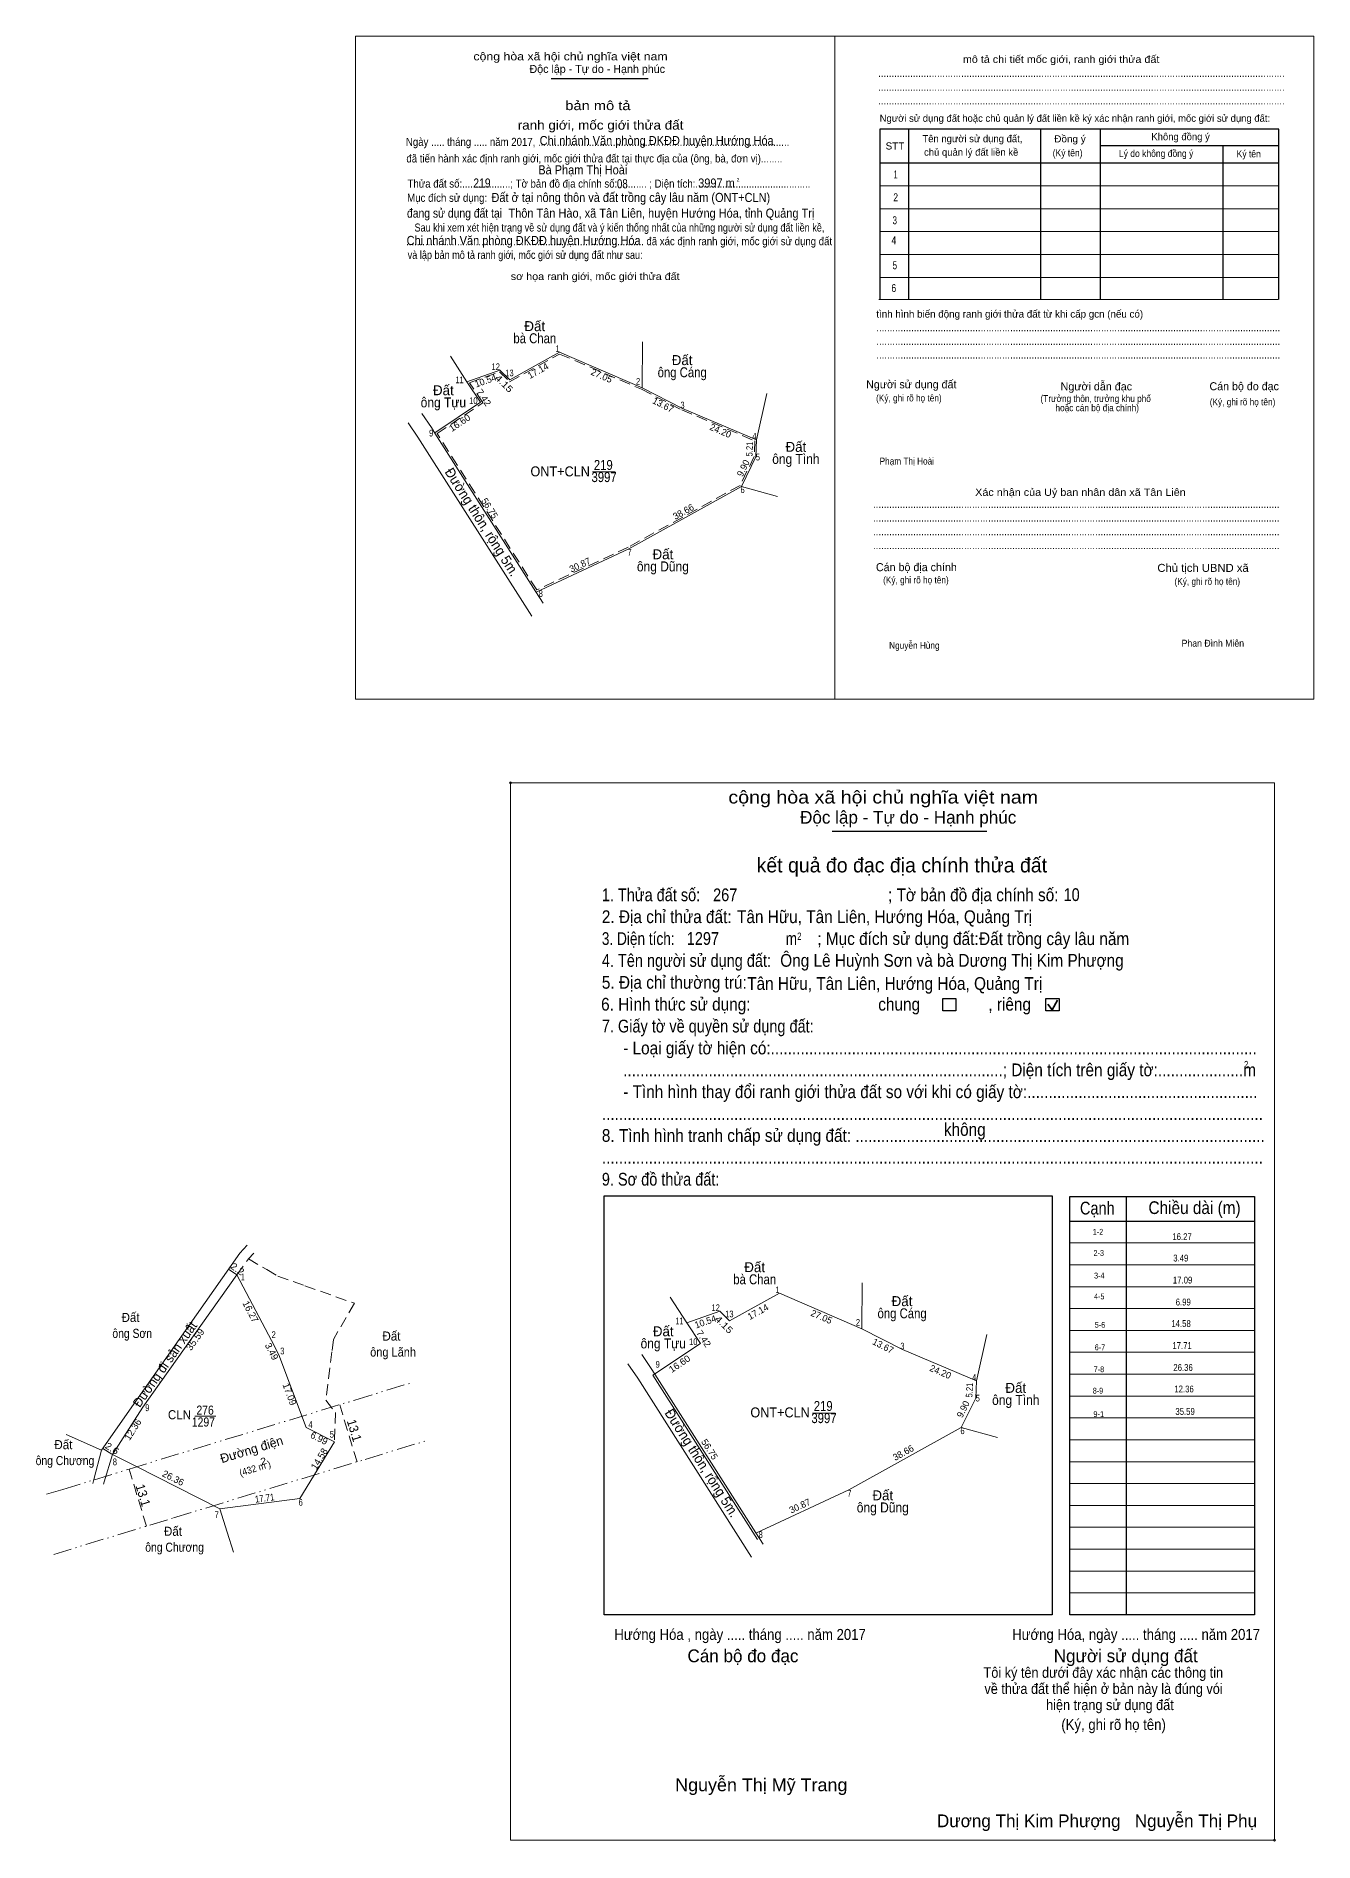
# Model space of a CAD drawing. Header units: metres. Extents: x 546326 to 548064, y 1838080 to 1838811.
# Drawn here: x 547034.7 to 547315.2, y 1838079.9 to 1838476.1 of the extents above; entities that cross this region are included whole.
import ezdxf
from ezdxf.enums import TextEntityAlignment as Align

# ---------------------------------------------------------------- set-up
doc = ezdxf.new("R2010")
doc.units = ezdxf.units.M
doc.header["$LTSCALE"] = 0.8
doc.header["$PDMODE"] = 32
doc.header["$PDSIZE"] = 0.4
for name, pattern in [('DASH_DOUBLE_DOT', [9.2, 5, -1.2, 0.3, -1.2, 0.3, -1.2]), ('DOTTED', [1.5, 0.3, -1.2]), ('MEDIUM_DASHED', [4.5, 3, -1.5])]:
    doc.linetypes.add(name, pattern=pattern)
for name, color, linetype, lineweight in [('1', 7, 'DOTTED', 13), ('10', 7, 'Continuous', 13), ('18', 7, 'Continuous', 25), ('23', 7, 'Continuous', 13), ('63', 7, 'Continuous', 13), ('7', 7, 'Continuous', 13)]:
    doc.layers.add(name, color=color, linetype=linetype, lineweight=lineweight)
for name, color, linetype in [('25', 7, 'Continuous'), ('30', 7, 'Continuous'), ('6', 7, 'Continuous')]:
    doc.layers.add(name, color=color, linetype=linetype)

msp = doc.modelspace()

# ---------------------------------------------------------------- linework, layer by layer
at = {"layer": '1', "linetype": 'MEDIUM_DASHED'}
msp.add_lwpolyline([(547149.59, 1838406.38), (547167.53, 1838398.65), (547176.41, 1838394.12), (547192.44, 1838387.34), (547192.3, 1838383.88), (547189.21, 1838377.56), (547164.65, 1838363.99), (547144.57, 1838354.61), (547122.7, 1838388.94), (547132.76, 1838395.68), (547129.82, 1838400.09), (547136.41, 1838402.44), (547138.59, 1838400.28)], close=True, dxfattribs=at)
at = {"layer": '10'}
for p, q in [((547195.07, 1838397.73), (547192.81, 1838387.58)), ((547197.42, 1838375.13), (547189.49, 1838377.3)), ((547079.4, 1838209.1), (547081.03, 1838210.85)), ((547081.29, 1838207.86), (547082.44, 1838209.07)), ((547078.75, 1838204.3), (547086.31, 1838189.89)), ((547086.31, 1838189.89), (547087.93, 1838186.8)), ((547243.34, 1838191.25), (547241.08, 1838181.1)), ((547069.53, 1838173.32), (547074.09, 1838173.32)), ((547041.29, 1838169.29), (547049.02, 1838165.88)), ((547245.69, 1838168.65), (547237.76, 1838170.82)), ((547049.61, 1838158.91), (547049.46, 1838158.42)), ((547074.99, 1838153.02), (547076.59, 1838147.89)), ((547076.59, 1838147.89), (547077.97, 1838143.49))]:
    msp.add_line(p, q, dxfattribs=at)
at = {"layer": '10', "linetype": 'MEDIUM_DASHED'}
for p, q in [((547078.75, 1838204.3), (547081.29, 1838207.86)), ((547081.29, 1838207.86), (547085.29, 1838205.48)), ((547076.93, 1838205.59), (547078.75, 1838204.3)), ((547085.29, 1838205.48), (547087.72, 1838204.04)), ((547087.72, 1838204.04), (547093.69, 1838201.93)), ((547093.69, 1838201.93), (547104.54, 1838198.1)), ((547104.54, 1838198.1), (547099.93, 1838190.13)), ((547105.13, 1838163.3), (547101.31, 1838175.84)), ((547049.29, 1838166.26), (547051.45, 1838164.89)), ((547058.9, 1838149.19), (547055.08, 1838161.71))]:
    msp.add_line(p, q, dxfattribs=at)
at = {"layer": '10', "linetype": 'DASH_DOUBLE_DOT'}
for p, q in [((547047.46, 1838159.38), (547055.08, 1838161.71)), ((547036.93, 1838156.17), (547040.52, 1838157.26)), ((547040.52, 1838157.26), (547047.46, 1838159.38))]:
    msp.add_line(p, q, dxfattribs=at)
at = {"layer": '10'}
for points in [[(547049.02, 1838165.88), (547056.55, 1838176.63), (547079.4, 1838209.1)], [(547051.45, 1838164.89), (547058.07, 1838175.33), (547078.75, 1838204.3)], [(547087.93, 1838186.8), (547093.93, 1838170.8), (547100.19, 1838167.7)], [(547100.19, 1838167.7), (547092.56, 1838155.28), (547074.99, 1838153.02)], [(547047.13, 1838158.57), (547047.35, 1838159.43), (547049.02, 1838165.88)], [(547074.99, 1838153.02), (547056.41, 1838162.39), (547051.45, 1838164.89), (547049.61, 1838158.91)]]:
    msp.add_lwpolyline(points, dxfattribs=at)
at = {"layer": '10', "linetype": 'MEDIUM_DASHED'}
for points in [[(547099.93, 1838190.13), (547099.6, 1838187.47), (547098.26, 1838176.84)], [(547098.26, 1838176.84), (547100.38, 1838174.11), (547100.19, 1838167.7)]]:
    msp.add_lwpolyline(points, dxfattribs=at)
at = {"layer": '10', "linetype": 'DASH_DOUBLE_DOT'}
for points in [[(547055.08, 1838161.71), (547104.61, 1838176.85), (547116.88, 1838180.6)], [(547038.55, 1838142.98), (547064.86, 1838151.01), (547106.87, 1838163.83), (547120.41, 1838167.96)]]:
    msp.add_lwpolyline(points, dxfattribs=at)
at = {"layer": '18', "lineweight": 13}
for p, q in [((547125.61, 1838405.89), (547129.26, 1838400.28)), ((547167.75, 1838409.04), (547167.68, 1838398.98)), ((547118.47, 1838388.13), (547143.47, 1838348.86)), ((547173.88, 1838199.41), (547177.53, 1838193.8)), ((547216.02, 1838202.56), (547215.95, 1838192.5)), ((547166.74, 1838181.65), (547191.74, 1838142.38)), ((547170.06, 1838182.29), (547193.01, 1838146.26))]:
    msp.add_line(p, q, dxfattribs=at)
for points in [[(547129.26, 1838400.28), (547136.5, 1838402.86), (547138.65, 1838400.74), (547149.57, 1838406.79), (547167.68, 1838398.98)], [(547129.26, 1838400.28), (547132.26, 1838395.78), (547122.21, 1838389.05)], [(547192.81, 1838387.58), (547176.57, 1838394.45), (547167.68, 1838398.98)], [(547121.45, 1838390.23), (547122.21, 1838389.04), (547144.4, 1838354.2), (547145.98, 1838351.69)], [(547189.49, 1838377.3), (547192.66, 1838383.78), (547192.81, 1838387.58)], [(547189.49, 1838377.3), (547164.82, 1838363.66), (547144.43, 1838354.15)], [(547177.53, 1838193.8), (547184.77, 1838196.38), (547186.92, 1838194.26), (547197.84, 1838200.31), (547215.95, 1838192.5)], [(547177.53, 1838193.8), (547180.53, 1838189.3), (547170.06, 1838182.29)], [(547241.08, 1838181.1), (547224.84, 1838187.97), (547215.95, 1838192.5)], [(547169.72, 1838183.75), (547170.48, 1838182.56), (547192.67, 1838147.72), (547194.25, 1838145.21)], [(547237.76, 1838170.82), (547240.93, 1838177.3), (547241.08, 1838181.1)], [(547237.76, 1838170.82), (547213.09, 1838157.18), (547192.7, 1838147.67)]]:
    msp.add_lwpolyline(points, dxfattribs=at)
at = {"layer": '23'}
for p, q in [((547116.33, 1838391.3), (547118.48, 1838388.13)), ((547119.34, 1838393.34), (547121.45, 1838390.23)), ((547164.6, 1838184.82), (547166.75, 1838181.65)), ((547167.61, 1838186.86), (547169.72, 1838183.75))]:
    msp.add_line(p, q, dxfattribs=at)
at = {"layer": '63'}
for p, q in [((547156.81, 1838380.49), (547161.81, 1838380.49)), ((547205.08, 1838174.01), (547210.08, 1838174.01))]:
    msp.add_line(p, q, dxfattribs=at)
at = {"layer": '7', "lineweight": 25}
for p, q in [((547147.73, 1838466.81), (547169, 1838466.81)), ((547226.15, 1838455.71), (547226.15, 1838418.35)), ((547255.17, 1838455.56), (547255.17, 1838418.35)), ((547268.26, 1838455.56), (547268.26, 1838418.35)), ((547268.26, 1838452.1), (547307.49, 1838452.1)), ((547295.2, 1838452.1), (547295.2, 1838418.35)), ((547219.85, 1838448.29), (547307.49, 1838448.29)), ((547209.43, 1838301.65), (547243.35, 1838301.65)), ((547209.43, 1838301.65), (547243.35, 1838301.65)), ((547273.99, 1838221.49), (547273.99, 1838129.73)), ((547273.99, 1838221.49), (547273.99, 1838129.73)), ((547261.59, 1838216.13), (547302.15, 1838216.13)), ((547261.59, 1838216.13), (547302.15, 1838216.13))]:
    msp.add_line(p, q, dxfattribs=at)
at = {"layer": '7'}
for p, q in [((547219.85, 1838443.27), (547307.49, 1838443.27)), ((547219.85, 1838438.25), (547307.49, 1838438.25)), ((547219.85, 1838433.24), (547307.49, 1838433.24)), ((547219.85, 1838428.22), (547307.49, 1838428.22)), ((547219.85, 1838423.2), (547307.49, 1838423.2)), ((547219.7, 1838418.35), (547307.34, 1838418.35)), ((547261.59, 1838211.33), (547302.15, 1838211.33)), ((547261.59, 1838211.33), (547302.15, 1838211.33)), ((547261.59, 1838206.53), (547302.15, 1838206.53)), ((547261.59, 1838206.53), (547302.15, 1838206.53)), ((547261.59, 1838201.73), (547302.15, 1838201.73)), ((547261.59, 1838201.73), (547302.15, 1838201.73)), ((547261.59, 1838196.93), (547302.15, 1838196.93)), ((547261.59, 1838196.93), (547302.15, 1838196.93)), ((547261.59, 1838192.13), (547302.15, 1838192.13)), ((547261.59, 1838192.13), (547302.15, 1838192.13)), ((547261.59, 1838187.33), (547302.15, 1838187.33)), ((547261.59, 1838187.33), (547302.15, 1838187.33)), ((547261.59, 1838182.53), (547302.15, 1838182.53)), ((547261.59, 1838182.53), (547302.15, 1838182.53)), ((547261.59, 1838177.73), (547302.15, 1838177.73)), ((547261.59, 1838172.93), (547302.15, 1838172.93)), ((547261.59, 1838172.93), (547302.15, 1838172.93)), ((547261.59, 1838168.13), (547302.15, 1838168.13)), ((547261.59, 1838168.13), (547302.15, 1838168.13)), ((547261.59, 1838163.33), (547302.15, 1838163.33)), ((547261.59, 1838158.53), (547302.15, 1838158.53)), ((547261.59, 1838158.53), (547302.15, 1838158.53)), ((547261.59, 1838153.73), (547302.15, 1838153.73)), ((547261.59, 1838153.73), (547302.15, 1838153.73)), ((547261.59, 1838148.93), (547302.15, 1838148.93)), ((547261.59, 1838148.93), (547302.15, 1838148.93)), ((547261.59, 1838144.13), (547302.15, 1838144.13)), ((547261.59, 1838144.13), (547302.15, 1838144.13)), ((547261.59, 1838139.33), (547302.15, 1838139.33)), ((547261.59, 1838139.33), (547302.15, 1838139.33)), ((547261.59, 1838134.53), (547302.15, 1838134.53)), ((547261.59, 1838134.53), (547302.15, 1838134.53))]:
    msp.add_line(p, q, dxfattribs=at)
at = {"layer": '7', "lineweight": 35}
for p, q in [((547256.74, 1838263.74), (547257.69, 1838262.49)), ((547256.74, 1838263.74), (547257.69, 1838262.49)), ((547257.69, 1838262.49), (547258.85, 1838264.57)), ((547257.69, 1838262.49), (547258.85, 1838264.57))]:
    msp.add_line(p, q, dxfattribs=at)
at = {"layer": '7'}
for points in [[(547104.79, 1838476.13), (547209.98, 1838476.13), (547209.98, 1838330.64), (547104.79, 1838330.64)], [(547209.98, 1838476.13), (547315.17, 1838476.13), (547315.17, 1838330.64), (547209.98, 1838330.64)], [(547209.98, 1838476.12), (547315.17, 1838476.12), (547315.17, 1838330.64), (547209.98, 1838330.64)], [(547138.78, 1838312.29), (547306.52, 1838312.29), (547306.52, 1838080.29), (547138.78, 1838080.29)], [(547138.78, 1838312.29), (547306.52, 1838312.29), (547306.52, 1838080.29), (547138.78, 1838080.29)]]:
    msp.add_lwpolyline(points, close=True, dxfattribs=at)
at = {"layer": '7', "lineweight": 25}
msp.add_lwpolyline([(547307.49, 1838418.35), (547307.49, 1838455.71), (547219.85, 1838455.71), (547219.85, 1838418.35)], dxfattribs=at)
for points in [[(547233.7, 1838264.97), (547236.58, 1838264.97), (547236.58, 1838262.29), (547233.7, 1838262.29)], [(547233.7, 1838264.97), (547236.58, 1838264.97), (547236.58, 1838262.29), (547233.7, 1838262.29)], [(547256.36, 1838264.97), (547259.25, 1838264.97), (547259.25, 1838262.29), (547256.36, 1838262.29)], [(547256.36, 1838264.97), (547259.25, 1838264.97), (547259.25, 1838262.29), (547256.36, 1838262.29)], [(547159.35, 1838221.65), (547257.75, 1838221.65), (547257.75, 1838129.73), (547159.35, 1838129.73)], [(547159.35, 1838221.65), (547257.75, 1838221.65), (547257.75, 1838129.73), (547159.35, 1838129.73)], [(547261.59, 1838221.49), (547302.15, 1838221.49), (547302.15, 1838129.73), (547261.59, 1838129.73)], [(547261.59, 1838221.49), (547302.15, 1838221.49), (547302.15, 1838129.73), (547261.59, 1838129.73)]]:
    msp.add_lwpolyline(points, close=True, dxfattribs=at)
at = {"layer": '7'}
for p in [(547138.78, 1838312.29), (547306.51, 1838080.29)]:
    msp.add_point(p, dxfattribs=at)

# ---------------------------------------------------------------- texts
at = {"layer": '1'}
for s, width, p in [('ONT+CLN', 0.95, (547149.715, 1838379.53)), ('219', 0.85, (547159.18, 1838380.94)), ('3997', 0.85, (547159.355, 1838378.28)), ('219', 0.85, (547207.45, 1838174.46)), ('ONT+CLN', 0.95, (547197.985, 1838173.05)), ('3997', 0.85, (547207.625, 1838171.8))]:
    msp.add_text(s, height=2.187, dxfattribs=dict(at, width=width)).set_placement(p, align=Align.CENTER)
for s, height, width, p in [('Hướng Hóa , ngày ..... tháng ..... năm 2017', 2.4, 0.9, (547161.6, 1838124.23)), ('Nguyễn Thị Mỹ Trang', 2.8, 1.05, (547174.96, 1838091.03))]:
    msp.add_text(s, height=height, dxfattribs=dict(at, width=width)).set_placement(p)
msp.add_text('Dương Thị Kim Phượng   Nguyễn Thị Phụ', height=2.8, dxfattribs=at).set_placement((547232.42, 1838083.13))
at = {"layer": '10'}
for s, height, rotation, width, p in [('2.2', 1.5, 324.671, 1.1, (547078.4263, 1838205.0032)), ('35.59', 1.5, 54.479, 1.05, (547070.2099, 1838189.7093)), ('13.1', 2, 286.942, 0.95, (547103.5724, 1838169.9014)), ('2.6', 1.5, 327.615, 1.1, (547050.9483, 1838165.5968)), ('2', 1.5, 16.997, 1.2, (547084.7808, 1838162.7289)), ('(432 m )', 1.5, 16.997, 0.95, (547082.9458, 1838161.148)), ('13.1', 2, 286.968, 0.95, (547057.1934, 1838155.6818)), ('17.71', 1.5, 7.33, 0.85, (547084.9243, 1838154.5997))]:
    msp.add_text(s, height=height, rotation=rotation, dxfattribs=dict(at, width=width)).set_placement(p, align=Align.CENTER)
for s, width, p in [(' 1', 0.75, (547080.49, 1838203.11)), (' 2', 0.85, (547087.29, 1838190.44)), (' 3', 0.8, (547089.18, 1838186.87)), (' 9', 0.85, (547059.56, 1838174.42)), (' 4', 0.85, (547095.38, 1838170.73)), (' 5', 0.8, (547100.05, 1838168.6)), (' 8', 0.8, (547052.42, 1838162.53)), (' 7', 0.8, (547074.78, 1838150.94)), (' 6', 0.85, (547093.22, 1838153.67))]:
    msp.add_text(s, height=1.5, dxfattribs=dict(at, width=width)).set_placement(p, align=Align.RIGHT)
for s, width, p in [('Đất ', 0.95, (547055.76, 1838193.99)), ('ông Sơn', 0.85, (547055.76, 1838190.49)), ('Đất ', 0.95, (547113.03, 1838189.9)), ('ông Lãnh', 0.9, (547113.035, 1838186.4)), ('276', 0.85, (547071.77, 1838173.64)), ('CLN', 0.95, (547066.145, 1838172.63)), ('1297', 0.85, (547071.395, 1838171.04)), ('Đất ', 0.95, (547041.01, 1838166.08)), ('ông Chương', 0.85, (547041.01, 1838162.58)), ('Đất ', 0.95, (547065.07, 1838147.07)), ('ông Chương', 0.85, (547065.07, 1838143.57))]:
    msp.add_text(s, height=2, dxfattribs=dict(at, width=width)).set_placement(p, align=Align.CENTER)
for s, height, rotation, p in [('16.27', 1.5, 297.683, (547081.0839, 1838195.8934)), ('Đường đi sản xuất', 2, 54.865, (547063.771, 1838184.1195)), ('3.49', 1.5, 297.667, (547085.733, 1838187.1732)), ('17.09', 1.5, 290.556, (547089.6112, 1838177.8833)), ('12.36', 1.5, 57.621, (547056.5293, 1838169.9784)), ('Đường điện', 2, 16.997, (547082.2677, 1838165.0722)), ('6.99', 1.5, 333.655, (547096.4672, 1838167.8102)), ('14.58', 1.5, 58.436, (547097.4814, 1838163.5724)), ('26.36', 1.5, 333.241, (547064.4273, 1838159.0817))]:
    msp.add_text(s, height=height, rotation=rotation, dxfattribs=at).set_placement(p, align=Align.CENTER)
at = {"layer": '25', "width": 0.9}
for s, p in [('Chi nhánh Văn phòng ĐKĐĐ huyện Hướng Hóa', (547145.21, 1838452.21)), ('Đất ở tại nông thôn và đất trồng cây lâu năm (ONT+CLN)', (547134.63, 1838439.73)), ('Chi nhánh Văn phòng ĐKĐĐ huyện Hướng Hóa', (547116.01, 1838430.29))]:
    msp.add_text(s, height=2, dxfattribs=at).set_placement(p)
at = {"layer": '30'}
for s, width, p in [('1-2', 0.85, (547268.91, 1838213.13)), ('1-2', 0.85, (547268.91, 1838213.13)), ('2-3', 0.85, (547269.09, 1838208.49)), ('2-3', 0.85, (547269.09, 1838208.49)), ('3-4', 0.85, (547269.2, 1838203.53)), ('3-4', 0.85, (547269.2, 1838203.53)), ('4-5', 0.85, (547269.19, 1838198.95)), ('4-5', 0.85, (547269.19, 1838198.95)), ('5-6', 0.85, (547269.35, 1838192.71)), ('6-7', 0.85, (547269.35, 1838187.79)), ('7-8', 0.85, (547269.13, 1838182.98)), ('8-9', 0.85, (547268.91, 1838178.27)), ('9-1', 0.8, (547269.13, 1838173.13))]:
    msp.add_text(s, height=1.28, dxfattribs=dict(at, width=width)).set_placement(p, align=Align.RIGHT)
at = {"layer": '6', "width": 0.9}
for s, height, p in [('Bà Phạm Thị Hoài', 2, (547144.91, 1838445.79)), ('Đất trồng cây lâu năm', 2.8, (547241.66, 1838276.69)), ('Ông Lê Huỳnh Sơn và bà Dương Thị Kim Phượng', 2.8, (547198.02, 1838271.93))]:
    msp.add_text(s, height=height, dxfattribs=at).set_placement(p)
at = {"layer": '63'}
for p in [(547144.135, 1838411.4), (547176.485, 1838403.95), (547124.065, 1838397.33), (547201.455, 1838384.92), (547172.265, 1838361.34), (547192.405, 1838204.92), (547224.755, 1838197.47), (547172.335, 1838190.85), (547249.725, 1838178.44), (547220.535, 1838154.86)]:
    msp.add_text('Đất', height=2.187, dxfattribs=at).set_placement(p, align=Align.CENTER)
for s, width, p in [('bà Chan', 0.85, (547144.145, 1838408.74)), ('ông Cáng', 0.85, (547176.5, 1838401.28)), ('ông Tựu', 0.9, (547124.07, 1838394.67)), ('ông Tình', 0.9, (547201.455, 1838382.26)), ('ông Dũng', 0.9, (547172.265, 1838358.68)), ('bà Chan', 0.85, (547192.415, 1838202.26)), ('ông Cáng', 0.85, (547224.77, 1838194.8)), ('ông Tựu', 0.9, (547172.34, 1838188.19)), ('ông Tình', 0.9, (547249.725, 1838175.78)), ('ông Dũng', 0.9, (547220.535, 1838152.2))]:
    msp.add_text(s, height=2.187, dxfattribs=dict(at, width=width)).set_placement(p, align=Align.CENTER)
for s, height, width, p in [(' 1', 1.458, 0.75, (547149.57, 1838406.79)), (' 11', 1.458, 0.8, (547128.52, 1838399.97)), (' 12', 1.458, 0.85, (547136.5, 1838402.86)), (' 13', 1.458, 0.85, (547139.5, 1838401.5)), (' 2', 1.458, 0.85, (547167.28, 1838399.66)), (' 10', 1.458, 0.85, (547131.58, 1838395.4)), (' 3', 1.458, 0.8, (547177.02, 1838394.45)), (' 9', 1.458, 0.85, (547121.86, 1838388.29)), (' 4', 1.458, 0.85, (547192.8, 1838387.58)), (' 5', 1.458, 0.8, (547193.57, 1838383.03)), (' 6', 1.458, 0.85, (547190.22, 1838375.86)), (' 7', 1.458, 0.8, (547165.39, 1838362.14)), (' 8', 1.458, 0.8, (547145.91, 1838353.08)), ('16.27', 1.5, 0.85, (547288.36, 1838211.97)), ('3.49', 1.5, 0.85, (547287.61, 1838207.26)), ('17.09', 1.5, 0.85, (547288.48, 1838202.43)), (' 1', 1.458, 0.75, (547197.84, 1838200.31)), (' 12', 1.458, 0.85, (547184.77, 1838196.38)), (' 13', 1.458, 0.85, (547187.77, 1838195.02)), ('6.99', 1.5, 0.85, (547288.15, 1838197.61)), (' 11', 1.458, 0.8, (547176.79, 1838193.49)), (' 2', 1.458, 0.85, (547215.55, 1838193.18)), ('14.58', 1.5, 0.85, (547288.14, 1838192.89)), (' 10', 1.458, 0.85, (547179.85, 1838188.92)), (' 3', 1.458, 0.8, (547225.29, 1838187.97)), ('17.71', 1.5, 0.85, (547288.37, 1838188.07)), (' 9', 1.458, 0.85, (547171.58, 1838183.95)), ('26.36', 1.5, 0.85, (547288.58, 1838183.25)), (' 4', 1.458, 0.85, (547241.07, 1838181.1)), ('12.36', 1.5, 0.85, (547288.8, 1838178.53)), (' 5', 1.458, 0.8, (547241.84, 1838176.55)), ('35.59', 1.5, 0.85, (547289.03, 1838173.6)), (' 6', 1.458, 0.85, (547238.49, 1838169.38)), (' 7', 1.458, 0.8, (547213.66, 1838155.66)), (' 8', 1.458, 0.8, (547194.18, 1838146.6))]:
    msp.add_text(s, height=height, dxfattribs=dict(at, width=width)).set_placement(p, align=Align.RIGHT)
for s, rotation, p in [('10.54', 19.621, (547133.5752, 1838399.8368)), ('17.14', 29.003, (547145.2166, 1838402.0632)), ('27.05', 336.657, (547158.5262, 1838400.9379)), ('13.67', 333.022, (547171.9943, 1838394.563)), ('24.20', 337.069, (547184.631, 1838388.8562)), ('9.90', 63.927, (547190.5481, 1838381.0146)), ('56.75', 302.486, (547133.6312, 1838372.1265)), ('38.66', 28.925, (547177.1074, 1838371.1343)), ('30.87', 25.029, (547154.3616, 1838359.438)), ('10.54', 19.621, (547181.8452, 1838193.3568)), ('17.14', 29.003, (547193.4866, 1838195.5832)), ('27.05', 336.657, (547206.7962, 1838194.4579)), ('13.67', 333.022, (547220.2643, 1838188.083)), ('24.20', 337.069, (547232.901, 1838182.3762)), ('9.90', 63.927, (547238.8181, 1838174.5346)), ('56.75', 302.486, (547181.9012, 1838165.6465)), ('38.66', 28.925, (547225.3774, 1838164.6543)), ('30.87', 25.029, (547202.6316, 1838152.958))]:
    msp.add_text(s, height=1.458, rotation=rotation, dxfattribs=at).set_placement(p, align=Align.CENTER)
for s, height, rotation, width, p in [('4.15', 1.458, 315.293, 1.2, (547136.8922, 1838399.3747)), ('7.42', 1.458, 303.733, 1.05, (547132.3387, 1838396.4148)), ('16.60', 1.458, 33.824, 1.05, (547128.0542, 1838390.6701)), ('5.21', 1.458, 87.692, 0.85, (547191.9939, 1838385.4956)), ('Đường thôn, rộng 5m.', 2.187, 302.484, 0.95, (547131.6526, 1838368.9273)), ('7.42', 1.458, 303.733, 1.05, (547180.6087, 1838189.9348)), ('4.15', 1.458, 315.293, 1.2, (547185.1622, 1838192.8947)), ('16.60', 1.458, 33.824, 1.05, (547176.3242, 1838184.1901)), ('5.21', 1.458, 87.692, 0.85, (547240.2639, 1838179.0156)), ('Đường thôn, rộng 5m.', 2.187, 302.484, 0.95, (547179.9226, 1838162.4473))]:
    msp.add_text(s, height=height, rotation=rotation, dxfattribs=dict(at, width=width)).set_placement(p, align=Align.CENTER)
at = {"layer": '7'}
for s, height, width, p in [('cộng hòa xã hội chủ nghĩa việt nam', 1.756, 1.15, (547130.67, 1838470.81)), ('........................................................................................................................................................', 1.756, 0.9, (547219.51, 1838467.17)), ('........................................................................................................................................................', 1.756, 0.9, (547219.51, 1838464.13)), ('........................................................................................................................................................', 1.756, 0.9, (547219.51, 1838461.13)), ('Ngày ..... tháng ..... năm 2017, ..............................................................................................', 1.755, 0.9, (547115.85, 1838452.05)), ('Đồng ý', 1.555, 1.05, (547258.17, 1838452.81)), (' đã tiến hành xác định ranh giới, mốc giới thửa đất tại thực địa của (ông, bà, đơn vị)........', 1.756, 0.9, (547115.37, 1838448.41)), ('STT', 1.555, 1.05, (547221.15, 1838451.25)), ('(Ký tên)', 1.555, 0.9, (547257.83, 1838449.73)), ('Lý do không đồng ý', 1.555, 0.9, (547272.37, 1838449.61)), ('Ký tên', 1.555, 0.9, (547298.21, 1838449.53)), ('2', 0.7999, 0.8, (547188.47, 1838444.21)), ('Thửa đất số:..................; Tờ bản đồ địa chính số:........... ; Diện tích:...........................................', 1.756, 0.9, (547116.21, 1838442.89)), ('Mục đích sử dụng:', 1.76, 0.9, (547116.13, 1838439.77)), ('219', 2, 0.85, (547130.65, 1838442.89)), ('08', 2, 0.8, (547162.17, 1838442.73)), ('3997 m', 2, 0.9, (547180.01, 1838442.89)), ('đang sử dụng đất tại ', 2, 0.85, (547116.09, 1838436.29)), ('Thôn Tân Hào, xã Tân Liên, huyện Hướng Hóa, tỉnh Quảng Trị', 2, 0.9, (547138.37, 1838436.29)), ('Sau khi xem xét hiện trạng về sử dụng đất và ý kiến thống nhất của những người sử dụng đất liền kề,', 1.756, 0.85, (547117.73, 1838433.25)), ('......................................................................................... đã xác định ranh giới, mốc giới sử dụng đất', 1.752, 0.9, (547115.93, 1838430.25)), (' và lập bản mô tả ranh giới, mốc giới sử dụng đất như sau:', 1.756, 0.85, (547115.69, 1838427.25)), ('.......................................................................................................................................................', 1.756, 0.9, (547219.11, 1838411.37)), ('.......................................................................................................................................................', 1.756, 0.9, (547219.11, 1838408.37)), ('.......................................................................................................................................................', 1.756, 0.9, (547219.11, 1838405.37)), ('(Ký, ghi rõ họ tên)', 1.505, 0.9, (547219.06, 1838395.97)), ('(Ký, ghi rõ họ tên)', 1.505, 0.9, (547292.31, 1838395.11)), ('Phạm Thị Hoài', 1.5, 0.9, (547219.84, 1838382.13)), ('........................................................................................................................................................', 1.756, 0.9, (547218.39, 1838372.61)), ('........................................................................................................................................................', 1.756, 0.9, (547218.39, 1838369.61)), ('........................................................................................................................................................', 1.756, 0.9, (547218.39, 1838366.61)), ('........................................................................................................................................................', 1.756, 0.9, (547218.39, 1838363.57)), ('Chủ tịch UBND xã', 1.76, 1.05, (547280.81, 1838358.57)), ('(Ký, ghi rõ họ tên)', 1.505, 0.9, (547220.61, 1838356.05)), ('(Ký, ghi rõ họ tên)', 1.505, 0.9, (547284.57, 1838355.73)), ('Nguyễn Hùng', 1.505, 0.9, (547221.93, 1838341.69)), ('Phan Đình Miên', 1.505, 0.95, (547286.13, 1838342.17)), ('cộng hòa xã hội chủ nghĩa việt nam', 2.8, 1.15, (547186.64, 1838307.75)), ('cộng hòa xã hội chủ nghĩa việt nam', 2.8, 1.15, (547186.64, 1838307.75)), ('1. Thửa đất số:', 2.8, 0.85, (547158.86, 1838286.31)), ('1. Thửa đất số:', 2.8, 0.85, (547158.86, 1838286.31)), ('267', 2.8, 0.85, (547183.28, 1838286.31)), ('; Tờ bản đồ địa chính số:', 2.8, 0.9, (547221.68, 1838286.31)), ('; Tờ bản đồ địa chính số:', 2.8, 0.9, (547221.68, 1838286.31)), ('10', 2.8, 0.85, (547260.22, 1838286.35)), ('2. Địa chỉ thửa đất:', 2.8, 0.9, (547158.86, 1838281.51)), ('2. Địa chỉ thửa đất:', 2.8, 0.9, (547158.86, 1838281.51)), ('Tân Hữu, Tân Liên, Hướng Hóa, Quảng Trị', 2.8, 0.9, (547188.54, 1838281.51)), ('3. Diện tích:', 2.8, 0.8, (547158.86, 1838276.71)), ('3. Diện tích:', 2.8, 0.8, (547158.86, 1838276.71)), ('1297', 2.8, 0.85, (547177.5, 1838276.73)), ('m', 2.8, 0.8, (547199.22, 1838276.71)), ('m', 2.8, 0.8, (547199.22, 1838276.71)), ('2', 1.6, 0.8, (547201.74, 1838277.83)), ('2', 1.6, 0.8, (547201.74, 1838277.83)), ('; Mục đích sử dụng đất:', 2.8, 0.9, (547206.16, 1838276.71)), ('; Mục đích sử dụng đất:', 2.8, 0.9, (547206.16, 1838276.71)), ('4. Tên người sử dụng đất:', 2.8, 0.85, (547158.86, 1838271.91)), ('4. Tên người sử dụng đất:', 2.8, 0.85, (547158.86, 1838271.91)), ('5. Địa chỉ thường trú:', 2.8, 0.9, (547158.86, 1838267.11)), ('5. Địa chỉ thường trú:', 2.8, 0.9, (547158.86, 1838267.11)), ('Tân Hữu, Tân Liên, Hướng Hóa, Quảng Trị', 2.8, 0.9, (547190.76, 1838266.86)), ('6. Hình thức sử dụng:', 2.8, 0.9, (547158.7, 1838262.31)), ('6. Hình thức sử dụng:', 2.8, 0.9, (547158.7, 1838262.31)), ('chung                , riêng', 2.8, 0.9, (547219.54, 1838262.31)), ('chung                , riêng', 2.8, 0.9, (547219.54, 1838262.31)), ('7. Giấy tờ về quyền sử dụng đất:', 2.8, 0.85, (547158.86, 1838257.51)), ('7. Giấy tờ về quyền sử dụng đất:', 2.8, 0.85, (547158.86, 1838257.51)), ('     - Loại giấy tờ hiện có:..................................................................................................................', 2.8, 0.9, (547158.86, 1838252.71)), ('     - Loại giấy tờ hiện có:..................................................................................................................', 2.8, 0.9, (547158.86, 1838252.71)), ('     .........................................................................................; Diện tích trên giấy tờ:....................m', 2.8, 0.9, (547158.86, 1838247.91)), ('     .........................................................................................; Diện tích trên giấy tờ:....................m', 2.8, 0.9, (547158.86, 1838247.91)), ('2', 1.6, 0.8, (547299.82, 1838249.67)), ('2', 1.6, 0.8, (547299.82, 1838249.67)), ('     - Tình hình thay đổi ranh giới thửa đất so với khi có giấy tờ:......................................................', 2.8, 0.9, (547158.86, 1838243.11)), ('8. Tình hình tranh chấp sử dụng đất: ................................................................................................', 2.8, 0.9, (547158.86, 1838233.51)), ('8. Tình hình tranh chấp sử dụng đất: ................................................................................................', 2.8, 0.9, (547158.86, 1838233.51)), ('...........................................................................................................................................................', 2.8, 0.9, (547158.86, 1838238.31)), ('không', 2.8, 0.9, (547233.94, 1838234.83)), ('không', 2.8, 0.9, (547233.94, 1838234.83)), ('9. Sơ đồ thửa đất:', 2.8, 0.85, (547158.86, 1838223.91)), ('9. Sơ đồ thửa đất:', 2.8, 0.85, (547158.86, 1838223.91)), ('...........................................................................................................................................................', 2.8, 0.9, (547158.86, 1838228.71)), ('...........................................................................................................................................................', 2.8, 0.9, (547158.86, 1838228.71)), ('Cạnh', 2.8, 0.85, (547263.82, 1838217.57)), ('Cạnh', 2.8, 0.85, (547263.82, 1838217.57)), ('Chiều dài (m)', 2.8, 0.9, (547278.86, 1838217.67)), ('Chiều dài (m)', 2.8, 0.9, (547278.86, 1838217.67)), ('Hướng Hóa, ngày ..... tháng ..... năm 2017', 2.4, 0.9, (547248.94, 1838124.23)), ('(Ký, ghi rõ họ tên)', 2.4, 0.9, (547259.72, 1838104.47)), ('(Ký, ghi rõ họ tên)', 2.4, 0.9, (547259.72, 1838104.47))]:
    msp.add_text(s, height=height, dxfattribs=dict(at, width=width)).set_placement(p)
for s, height, p in [('Độc lập - Tự do - Hạnh phúc', 1.756, (547142.97, 1838468.05)), ('Người sử dụng đất hoặc chủ quản lý đất liền kề ký xác nhận ranh giới, mốc giới sử dụng đất:', 1.555, (547219.85, 1838457.33)), ('Tên người sử dụng đất,', 1.555, (547229.23, 1838452.85)), ('Không đồng ý', 1.555, (547279.49, 1838453.29)), ('chủ quản lý đất liền kề', 1.555, (547229.59, 1838449.89)), ('tình hình biến động ranh giới thửa đất từ khi cấp gcn (nếu có)', 1.605, (547219.11, 1838414.37)), ('Người sử dụng đất', 1.756, (547216.88, 1838398.85)), ('Người dẫn đạc', 1.76, (547259.57, 1838398.39)), ('Cán bộ đo đạc', 1.752, (547292.25, 1838398.43)), ('Cán bộ địa chính', 1.756, (547219.03, 1838358.73)), ('Độc lập - Tự do - Hạnh phúc', 2.8, (547202.38, 1838303.33)), ('Độc lập - Tự do - Hạnh phúc', 2.8, (547202.38, 1838303.33)), ('Cán bộ đo đạc', 2.8, (547177.66, 1838119.33)), ('Cán bộ đo đạc', 2.8, (547177.66, 1838119.33)), ('Người sử dụng đất', 2.8, (547258.06, 1838119.33)), ('Người sử dụng đất', 2.8, (547258.06, 1838119.33))]:
    msp.add_text(s, height=height, dxfattribs=at).set_placement(p)
for s, height, width, p in [('mô tả chi tiết mốc giới, ranh giới thửa đất', 1.605, 1.1, (547259.68, 1838470.25)), ('bản mô tả', 2.007, 1.2, (547158, 1838459.89)), ('ranh giới, mốc giới thửa đất', 2.007, 1.1, (547158.58, 1838455.61)), ('1', 1.756, 0.7, (547223.355, 1838444.89)), ('2', 1.756, 0.8, (547223.365, 1838439.89)), ('3', 1.756, 0.75, (547223.165, 1838434.85)), ('4', 1.756, 0.8, (547222.97, 1838430.45)), ('5', 1.756, 0.75, (547223.175, 1838424.97)), ('sơ họa ranh giới, mốc giới thửa đất', 1.605, 1.1, (547157.405, 1838422.61)), ('6', 1.756, 0.8, (547222.945, 1838419.97)), ('(Trưởng thôn, trưởng khu phố', 1.505, 0.9, (547267.27, 1838395.85)), ('hoặc cán bộ địa chính)', 1.505, 0.9, (547267.605, 1838393.83)), ('Xác nhận của Uỷ ban nhân dân xã Tân Liên', 1.61, 1.1, (547263.92, 1838375.25)), ('Tôi ký tên dưới đây xác nhận các thông tin', 2.313, 0.9, (547268.945, 1838115.91)), ('Tôi ký tên dưới đây xác nhận các thông tin', 2.313, 0.9, (547268.945, 1838115.91)), ('về thửa đất thể hiện ở bản này là đúng vói', 2.313, 0.9, (547268.99, 1838112.37)), ('về thửa đất thể hiện ở bản này là đúng vói', 2.313, 0.9, (547268.99, 1838112.37)), ('hiện trạng sử dụng đất', 2.313, 0.9, (547270.39, 1838108.83)), ('hiện trạng sử dụng đất', 2.313, 0.9, (547270.39, 1838108.83))]:
    msp.add_text(s, height=height, dxfattribs=dict(at, width=width)).set_placement(p, align=Align.CENTER)
for s, height, p in [('kết quả đo đạc địa chính thửa đất', 3.2, (547224.715, 1838292.63)), ('kết quả đo đạc địa chính thửa đất', 3.2, (547224.715, 1838292.63)), ('.', 0.8002, (547306.5273, 1838079.91)), ('.', 0.8002, (547306.5273, 1838079.91))]:
    msp.add_text(s, height=height, dxfattribs=at).set_placement(p, align=Align.CENTER)

doc.saveas('drawing.dxf')
